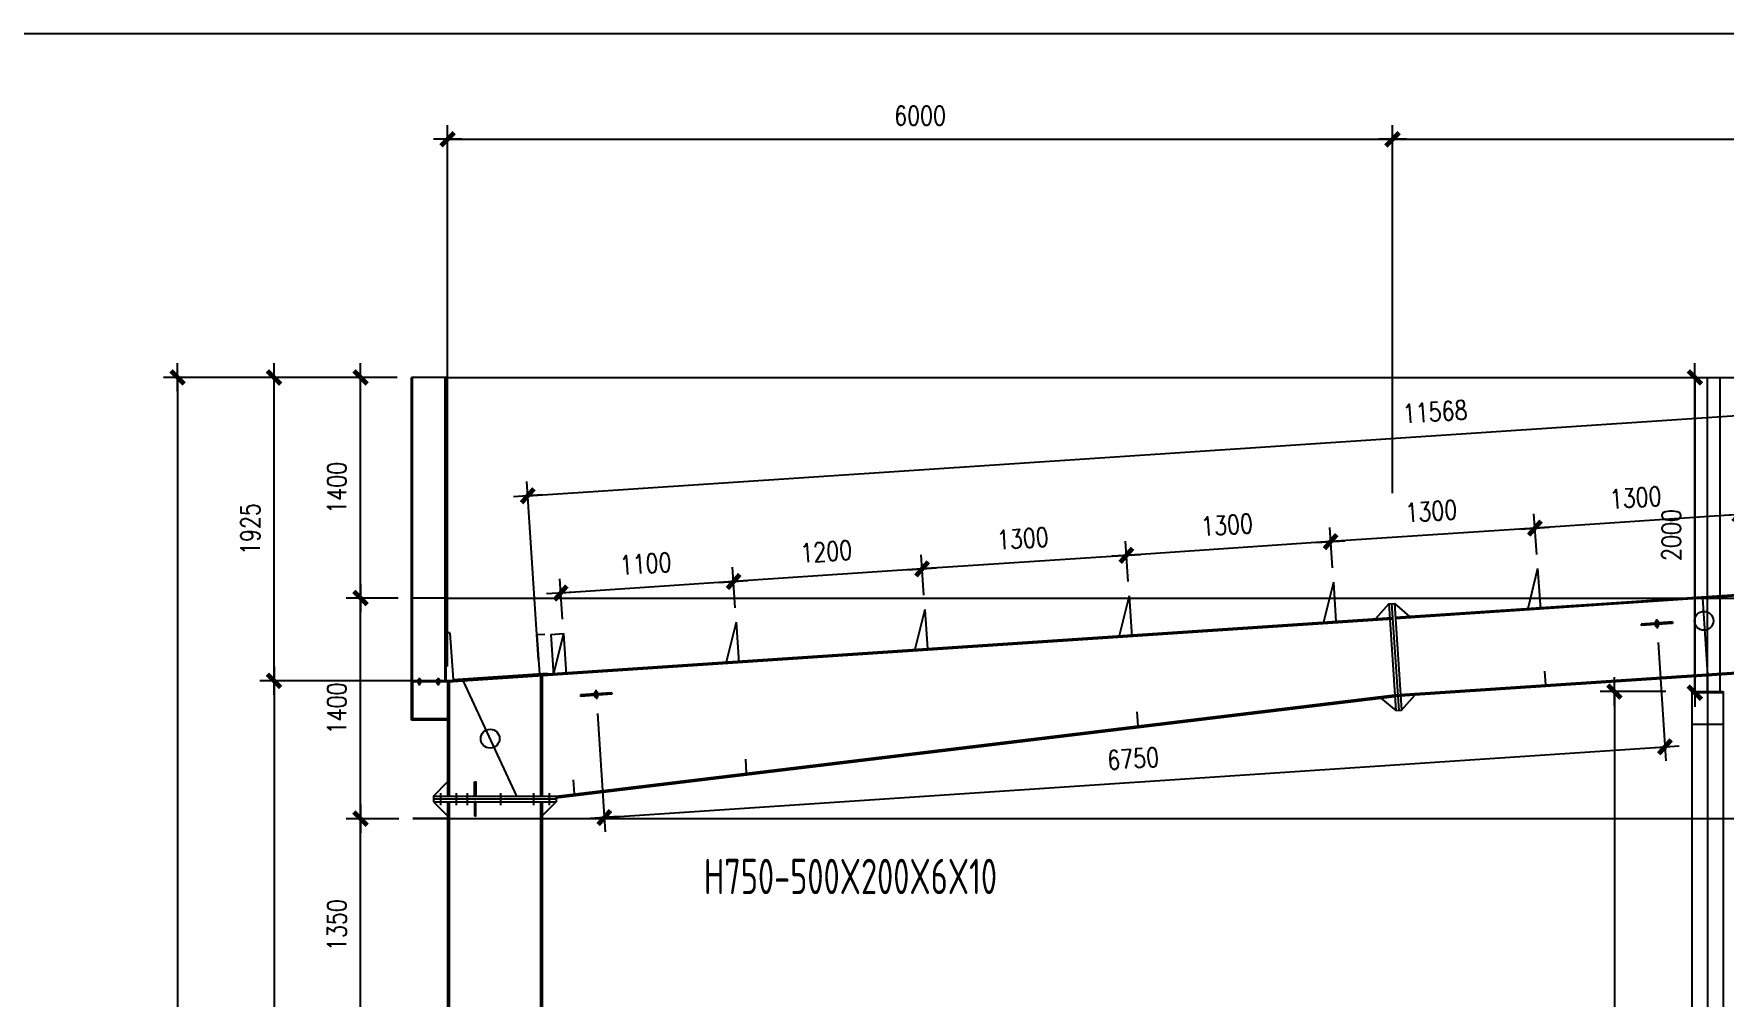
# Model space of a CAD drawing. Header units: millimetres. Extents: x 2451220 to 4527627, y -5186613 to -1639140.
# Drawn here: x 2483137 to 2493870, y -1645253 to -1639140 of the extents above; entities that cross this region are included whole.
import ezdxf

# ---------------------------------------------------------------- set-up
doc = ezdxf.new("R2010")
doc.units = ezdxf.units.MM
doc.header["$LTSCALE"] = 1000
doc.header["$PDMODE"] = 34
doc.styles.add('DIM_FONT', font='simplex.shx', dxfattribs={"width": 0.8, "bigfont": 'hztxt.shx'})
doc.styles.get("Standard").update_dxf_attribs({"font": 'txt', "bigfont": 'gbcbig.shx'})
doc.styles.add('TSSD_Label', font='Tssdeng.shx', dxfattribs={"width": 0.7, "bigfont": 'hztxt.shx'})
doc.dimstyles.get("Standard").update_dxf_attribs({"dimscale": 100, "dimtxt": 3.5, "dimasz": 1, "dimexe": 2.5, "dimexo": 3, "dimgap": 1.5, "dimtad": 1, "dimdec": 0, "dimzin": 0, "dimdsep": 46, "dimtxsty": 'Standard', "dimblk": 'ARCHTICK', "dimcen": 0.09, "dimadec": 0, "dimazin": 0, "dimtfac": 1, "dimtdec": 0, "dimtix": 1, "dimtmove": 2, "dimatfit": 3, "dimldrblk": 'ARCHTICK', "dimfxl": 1, "dimtolj": 1, "dimtzin": 0, "dimarcsym": 0})
doc.dimstyles.new('WGH(1)', dxfattribs={"dimscale": 1.2, "dimtxt": 100, "dimasz": 0.5, "dimexe": 75, "dimexo": 75, "dimgap": 75, "dimtad": 1, "dimdec": 0, "dimzin": 0, "dimdsep": 46, "dimtxsty": 'DIM_FONT', "dimblk1": '_DIMX', "dimblk2": '_DIMX', "dimsah": 1, "dimcen": 0.09, "dimclrd": 3, "dimclre": 3, "dimclrt": 7, "dimadec": 0, "dimazin": 0, "dimtfac": 1, "dimtdec": 0, "dimtix": 1, "dimtmove": 2, "dimatfit": 3, "dimldrblk": '_DIMX', "dimfxl": 1, "dimtolj": 1, "dimtzin": 0, "dimarcsym": 0})

# ---------------------------------------------------------------- blocks, each defined once
blk = doc.blocks.new('_DIMX')
blk.add_line((-150, 0), (150, 0))
at = {"const_width": 50}
blk.add_lwpolyline([(-70, -70), (70, 70)], dxfattribs=at)
blk = doc.blocks.new('*D2064')
at = {"color": 3, "lineweight": -2}
for p, q in [((2485584, -1643245), (2484572, -1643245)), ((2484662, -1643245), (2484662, -1653244)), ((2485674, -1653245), (2484572, -1653245))]:
    blk.add_line(p, q, dxfattribs=at)
at = {"layer": 'Defpoints', "color": 0}
for p in [(2485674, -1643245), (2484662, -1653245), (2485764, -1653245)]:
    blk.add_point(p, dxfattribs=at)
at = {"color": 3, "lineweight": -2, "xscale": 0.6, "yscale": 0.6, "zscale": 0.6}
for p, rotation in [((2484662, -1643245), 90), ((2484662, -1653245), 270)]:
    blk.add_blockref('_DIMX', p, dxfattribs=dict(at, rotation=rotation))
at = {"color": 7, "insert": (2484512, -1648245), "char_height": 120, "attachment_point": 5, "rotation": 90, "style": 'DIM_FONT'}
blk.add_mtext('\\A1;10000', dxfattribs=at)
blk = doc.blocks.new('*D451')
at = {"color": 3, "lineweight": -2}
for p, q in [((2485764, -1643155), (2485764, -1639719)), ((2491764, -1642055), (2491764, -1639719)), ((2485765, -1639809), (2491764, -1639809))]:
    blk.add_line(p, q, dxfattribs=at)
at = {"layer": 'Defpoints', "color": 0}
for p in [(2491764, -1639809), (2491764, -1642145), (2485764, -1643245)]:
    blk.add_point(p, dxfattribs=at)
at = {"color": 3, "lineweight": -2, "xscale": 0.6, "yscale": 0.6, "zscale": 0.6, "rotation": 180}
blk.add_blockref('_DIMX', (2485764, -1639809), dxfattribs=at)
at = {"color": 3, "lineweight": -2, "xscale": 0.6, "yscale": 0.6, "zscale": 0.6}
blk.add_blockref('_DIMX', (2491764, -1639809), dxfattribs=at)
at = {"color": 7, "insert": (2488764, -1639659), "char_height": 120, "attachment_point": 5, "style": 'DIM_FONT'}
blk.add_mtext('\\A1;6000', dxfattribs=at)
blk = doc.blocks.new('*D452')
at = {"color": 3, "lineweight": -2}
for p, q in [((2491764, -1642055), (2491764, -1639719)), ((2503764, -1641067), (2503764, -1639719)), ((2491765, -1639809), (2503764, -1639809))]:
    blk.add_line(p, q, dxfattribs=at)
at = {"layer": 'Defpoints', "color": 0}
for p in [(2503764, -1639809), (2503764, -1641157), (2491764, -1642145)]:
    blk.add_point(p, dxfattribs=at)
at = {"color": 3, "lineweight": -2, "xscale": 0.6, "yscale": 0.6, "zscale": 0.6, "rotation": 180}
blk.add_blockref('_DIMX', (2491764, -1639809), dxfattribs=at)
at = {"color": 3, "lineweight": -2, "xscale": 0.6, "yscale": 0.6, "zscale": 0.6}
blk.add_blockref('_DIMX', (2503764, -1639809), dxfattribs=at)
at = {"color": 7, "insert": (2497764, -1639659), "char_height": 120, "attachment_point": 5, "style": 'DIM_FONT'}
blk.add_mtext('\\A1;12000', dxfattribs=at)
blk = doc.blocks.new('*D2066')
at = {"color": 3, "lineweight": -2}
for p, q in [((2493499, -1643313), (2493083, -1643313)), ((2493173, -1643313), (2493173, -1653244)), ((2493674, -1653245), (2493083, -1653245))]:
    blk.add_line(p, q, dxfattribs=at)
at = {"layer": 'Defpoints', "color": 0}
for p in [(2493589, -1643313), (2493173, -1653245), (2493764, -1653245)]:
    blk.add_point(p, dxfattribs=at)
at = {"color": 3, "lineweight": -2, "xscale": 0.6, "yscale": 0.6, "zscale": 0.6}
for p, rotation in [((2493173, -1643313), 90), ((2493173, -1653245), 270)]:
    blk.add_blockref('_DIMX', p, dxfattribs=dict(at, rotation=rotation))
at = {"color": 7, "insert": (2493023, -1648279), "char_height": 120, "attachment_point": 5, "rotation": 90, "style": 'DIM_FONT'}
blk.add_mtext('\\A1;9932', dxfattribs=at)
blk = doc.blocks.new('*D2079')
at = {"color": 3, "lineweight": -2}
for p, q in [((2493977, -1642356), (2493960, -1642100)), ((2492680, -1642443), (2492662, -1642186)), ((2493965, -1642189), (2492669, -1642276))]:
    blk.add_line(p, q, dxfattribs=at)
at = {"layer": 'Defpoints', "color": 0}
for p in [(2492668, -1642276), (2492686, -1642533), (2493983, -1642446)]:
    blk.add_point(p, dxfattribs=at)
at = {"color": 3, "lineweight": -2, "xscale": 0.6, "yscale": 0.6, "zscale": 0.6}
for p, rotation in [((2493966, -1642189), 3.814074823641809), ((2492668, -1642276), 183.8140748236418)]:
    blk.add_blockref('_DIMX', p, dxfattribs=dict(at, rotation=rotation))
at = {"color": 7, "insert": (2493307, -1642083), "char_height": 120, "attachment_point": 5, "rotation": 3.8141, "style": 'DIM_FONT'}
blk.add_mtext('\\A1;1300', dxfattribs=at)
blk = doc.blocks.new('*D2080')
at = {"color": 3, "lineweight": -2}
for p, q in [((2492680, -1642443), (2492662, -1642186)), ((2491382, -1642529), (2491365, -1642272)), ((2492668, -1642276), (2491372, -1642362))]:
    blk.add_line(p, q, dxfattribs=at)
at = {"layer": 'Defpoints', "color": 0}
for p in [(2491371, -1642362), (2492686, -1642533), (2491388, -1642619)]:
    blk.add_point(p, dxfattribs=at)
at = {"color": 3, "lineweight": -2, "xscale": 0.6, "yscale": 0.6, "zscale": 0.6}
for p, rotation in [((2491371, -1642362), 183.8140748236418), ((2492668, -1642276), 3.814074823641809)]:
    blk.add_blockref('_DIMX', p, dxfattribs=dict(at, rotation=rotation))
at = {"color": 7, "insert": (2492010, -1642169), "char_height": 120, "attachment_point": 5, "rotation": 3.8141, "style": 'DIM_FONT'}
blk.add_mtext('\\A1;1300', dxfattribs=at)
blk = doc.blocks.new('*D2081')
at = {"color": 3, "lineweight": -2}
for p, q in [((2491382, -1642529), (2491365, -1642272)), ((2490085, -1642616), (2490068, -1642359)), ((2491371, -1642362), (2490075, -1642449))]:
    blk.add_line(p, q, dxfattribs=at)
at = {"layer": 'Defpoints', "color": 0}
for p in [(2490074, -1642449), (2491388, -1642619), (2490091, -1642706)]:
    blk.add_point(p, dxfattribs=at)
at = {"color": 3, "lineweight": -2, "xscale": 0.6, "yscale": 0.6, "zscale": 0.6}
for p, rotation in [((2491371, -1642362), 3.814074823641809), ((2490074, -1642449), 183.8140748236418)]:
    blk.add_blockref('_DIMX', p, dxfattribs=dict(at, rotation=rotation))
at = {"color": 7, "insert": (2490713, -1642256), "char_height": 120, "attachment_point": 5, "rotation": 3.8141, "style": 'DIM_FONT'}
blk.add_mtext('\\A1;1300', dxfattribs=at)
blk = doc.blocks.new('*D2082')
at = {"color": 3, "lineweight": -2}
for p, q in [((2490085, -1642616), (2490068, -1642359)), ((2488788, -1642702), (2488771, -1642445)), ((2490074, -1642449), (2488778, -1642535))]:
    blk.add_line(p, q, dxfattribs=at)
at = {"layer": 'Defpoints', "color": 0}
for p in [(2488777, -1642535), (2490091, -1642706), (2488794, -1642792)]:
    blk.add_point(p, dxfattribs=at)
at = {"color": 3, "lineweight": -2, "xscale": 0.6, "yscale": 0.6, "zscale": 0.6}
for p, rotation in [((2490074, -1642449), 3.814074823641809), ((2488777, -1642535), 183.8140748236418)]:
    blk.add_blockref('_DIMX', p, dxfattribs=dict(at, rotation=rotation))
at = {"color": 7, "insert": (2489416, -1642342), "char_height": 120, "attachment_point": 5, "rotation": 3.8141, "style": 'DIM_FONT'}
blk.add_mtext('\\A1;1300', dxfattribs=at)
blk = doc.blocks.new('*D2083')
at = {"color": 3, "lineweight": -2}
for p, q in [((2487591, -1642782), (2487574, -1642525)), ((2488788, -1642702), (2488771, -1642445)), ((2488776, -1642535), (2487580, -1642615))]:
    blk.add_line(p, q, dxfattribs=at)
at = {"layer": 'Defpoints', "color": 0}
for p in [(2487580, -1642615), (2488794, -1642792), (2487597, -1642872)]:
    blk.add_point(p, dxfattribs=at)
at = {"color": 3, "lineweight": -2, "xscale": 0.6, "yscale": 0.6, "zscale": 0.6}
for p, rotation in [((2488777, -1642535), 3.814074823641809), ((2487580, -1642615), 183.8140748236418)]:
    blk.add_blockref('_DIMX', p, dxfattribs=dict(at, rotation=rotation))
at = {"color": 7, "insert": (2488168, -1642425), "char_height": 120, "attachment_point": 5, "rotation": 3.8141, "style": 'DIM_FONT'}
blk.add_mtext('\\A1;1200', dxfattribs=at)
blk = doc.blocks.new('*D2084')
at = {"color": 3, "lineweight": -2}
for p, q in [((2487591, -1642782), (2487574, -1642525)), ((2486493, -1642855), (2486476, -1642598)), ((2487579, -1642615), (2486483, -1642688))]:
    blk.add_line(p, q, dxfattribs=at)
at = {"layer": 'Defpoints', "color": 0}
for p in [(2486482, -1642688), (2486499, -1642945), (2487597, -1642872)]:
    blk.add_point(p, dxfattribs=at)
at = {"color": 3, "lineweight": -2, "xscale": 0.6, "yscale": 0.6, "zscale": 0.6}
for p, rotation in [((2486482, -1642688), 183.8140748236418), ((2487580, -1642615), 3.814074823641809)]:
    blk.add_blockref('_DIMX', p, dxfattribs=dict(at, rotation=rotation))
at = {"color": 7, "insert": (2487021, -1642502), "char_height": 120, "attachment_point": 5, "rotation": 3.8141, "style": 'DIM_FONT'}
blk.add_mtext('\\A1;1100', dxfattribs=at)
blk = doc.blocks.new('*D2085')
at = {"color": 3, "lineweight": -2}
for p, q in [((2485444, -1641320), (2485121, -1641320)), ((2485211, -1642719), (2485211, -1641320)), ((2485450, -1642720), (2485121, -1642720))]:
    blk.add_line(p, q, dxfattribs=at)
at = {"layer": 'Defpoints', "color": 0}
for p in [(2485211, -1641320), (2485534, -1641320), (2485540, -1642720)]:
    blk.add_point(p, dxfattribs=at)
at = {"color": 3, "lineweight": -2, "xscale": 0.6, "yscale": 0.6, "zscale": 0.6}
for p, rotation in [((2485211, -1641320), 90), ((2485211, -1642720), 270)]:
    blk.add_blockref('_DIMX', p, dxfattribs=dict(at, rotation=rotation))
at = {"color": 7, "insert": (2485061, -1642020), "char_height": 120, "attachment_point": 5, "rotation": 90, "style": 'DIM_FONT'}
blk.add_mtext('\\A1;1400', dxfattribs=at)
blk = doc.blocks.new('*D2090')
at = {"color": 3, "lineweight": -2}
for p, q in [((2485454, -1644120), (2485121, -1644120)), ((2485211, -1645469), (2485211, -1644120)), ((2485454, -1645470), (2485121, -1645470))]:
    blk.add_line(p, q, dxfattribs=at)
at = {"layer": 'Defpoints', "color": 0}
for p in [(2485211, -1644120), (2485544, -1644120), (2485544, -1645470)]:
    blk.add_point(p, dxfattribs=at)
at = {"color": 3, "lineweight": -2, "xscale": 0.6, "yscale": 0.6, "zscale": 0.6}
for p, rotation in [((2485211, -1644120), 90), ((2485211, -1645470), 270)]:
    blk.add_blockref('_DIMX', p, dxfattribs=dict(at, rotation=rotation))
at = {"color": 7, "insert": (2485061, -1644795), "char_height": 120, "attachment_point": 5, "rotation": 90, "style": 'DIM_FONT'}
blk.add_mtext('\\A1;1350', dxfattribs=at)
blk = doc.blocks.new('*D460')
at = {"color": 3, "lineweight": -2}
for p, q in [((2485450, -1642720), (2485121, -1642720)), ((2485211, -1644119), (2485211, -1642720)), ((2485364, -1644120), (2485121, -1644120))]:
    blk.add_line(p, q, dxfattribs=at)
at = {"layer": 'Defpoints', "color": 0}
for p in [(2485211, -1642720), (2485540, -1642720), (2485454, -1644120)]:
    blk.add_point(p, dxfattribs=at)
at = {"color": 3, "lineweight": -2, "xscale": 0.6, "yscale": 0.6, "zscale": 0.6}
for p, rotation in [((2485211, -1642720), 90), ((2485211, -1644120), 270)]:
    blk.add_blockref('_DIMX', p, dxfattribs=dict(at, rotation=rotation))
at = {"color": 7, "insert": (2485061, -1643420), "char_height": 120, "attachment_point": 5, "rotation": 90, "style": 'DIM_FONT'}
blk.add_mtext('\\A1;1400', dxfattribs=at)
blk = doc.blocks.new('*D461')
at = {"color": 3, "lineweight": -2}
for p, q in [((2485193, -1641320), (2484572, -1641320)), ((2484662, -1643244), (2484662, -1641320)), ((2485121, -1643245), (2484572, -1643245))]:
    blk.add_line(p, q, dxfattribs=at)
at = {"layer": 'Defpoints', "color": 0}
for p in [(2484662, -1641320), (2485283, -1641320), (2485211, -1643245)]:
    blk.add_point(p, dxfattribs=at)
at = {"color": 3, "lineweight": -2, "xscale": 0.6, "yscale": 0.6, "zscale": 0.6}
for p, rotation in [((2484662, -1641320), 90), ((2484662, -1643245), 270)]:
    blk.add_blockref('_DIMX', p, dxfattribs=dict(at, rotation=rotation))
at = {"color": 7, "insert": (2484512, -1642282), "char_height": 120, "attachment_point": 5, "rotation": 90, "style": 'DIM_FONT'}
blk.add_mtext('\\A1;1925', dxfattribs=at)
blk = doc.blocks.new('*D462')
at = {"color": 3, "lineweight": -2}
for p, q in [((2484792, -1641320), (2483960, -1641320)), ((2484050, -1641320), (2484050, -1653244)), ((2484792, -1653245), (2483960, -1653245))]:
    blk.add_line(p, q, dxfattribs=at)
at = {"layer": 'Defpoints', "color": 0}
for p in [(2484882, -1641320), (2484050, -1653245), (2484882, -1653245)]:
    blk.add_point(p, dxfattribs=at)
at = {"color": 3, "lineweight": -2, "xscale": 0.6, "yscale": 0.6, "zscale": 0.6}
for p, rotation in [((2484050, -1641320), 90), ((2484050, -1653245), 270)]:
    blk.add_blockref('_DIMX', p, dxfattribs=dict(at, rotation=rotation))
at = {"color": 7, "insert": (2483900, -1647282), "char_height": 120, "attachment_point": 5, "rotation": 90, "style": 'DIM_FONT'}
blk.add_mtext('\\A1;11925', dxfattribs=at)
blk = doc.blocks.new('*D2094')
at = {"color": 3, "lineweight": -2}
for p, q in [((2493450, -1643003), (2493500, -1643754)), ((2486715, -1643452), (2486765, -1644203)), ((2486760, -1644113), (2493494, -1643664))]:
    blk.add_line(p, q, dxfattribs=at)
at = {"layer": 'Defpoints', "color": 0}
for p in [(2493444, -1642913), (2486709, -1643362), (2493494, -1643664)]:
    blk.add_point(p, dxfattribs=at)
at = {"color": 3, "lineweight": -2, "xscale": 0.6, "yscale": 0.6, "zscale": 0.6}
for p, rotation in [((2493494, -1643664), 3.814074834316648), ((2486759, -1644113), 183.8140748343166)]:
    blk.add_blockref('_DIMX', p, dxfattribs=dict(at, rotation=rotation))
at = {"color": 7, "insert": (2490117, -1643739), "char_height": 120, "attachment_point": 5, "rotation": 3.8141, "style": 'DIM_FONT'}
blk.add_mtext('\\A1;6750', dxfattribs=at)
blk = doc.blocks.new('*D2104')
at = {"color": 3, "lineweight": -2}
blk.add_line((2493684, -1641320), (2493684, -1643319), dxfattribs=at)
at = {"layer": 'Defpoints', "color": 0}
for p in [(2493684, -1641320), (2493684, -1643320), (2493684, -1643320)]:
    blk.add_point(p, dxfattribs=at)
at = {"color": 3, "lineweight": -2, "xscale": 0.6, "yscale": 0.6, "zscale": 0.6}
for p, rotation in [((2493684, -1641320), 90), ((2493684, -1643320), 270)]:
    blk.add_blockref('_DIMX', p, dxfattribs=dict(at, rotation=rotation))
at = {"color": 7, "insert": (2493534, -1642320), "char_height": 120, "attachment_point": 5, "rotation": 90, "style": 'DIM_FONT'}
blk.add_mtext('\\A1;2000', dxfattribs=at)
blk = doc.blocks.new('*D1505')
at = {"color": 3, "lineweight": -2}
for p, q in [((2497885, -1642347), (2497809, -1641214)), ((2486273, -1642071), (2497815, -1641304)), ((2486342, -1643113), (2486267, -1641981))]:
    blk.add_line(p, q, dxfattribs=at)
at = {"layer": 'Defpoints', "color": 0}
for p in [(2497815, -1641304), (2497891, -1642436), (2486348, -1643203)]:
    blk.add_point(p, dxfattribs=at)
at = {"color": 3, "lineweight": -2, "xscale": 0.6, "yscale": 0.6, "zscale": 0.6}
for p, rotation in [((2497815, -1641304), 3.800935589464043), ((2486273, -1642071), 183.800935589464)]:
    blk.add_blockref('_DIMX', p, dxfattribs=dict(at, rotation=rotation))
at = {"color": 7, "insert": (2492034, -1641538), "char_height": 120, "attachment_point": 5, "rotation": 3.8009, "style": 'DIM_FONT'}
blk.add_mtext('\\A1;11568', dxfattribs=at)

msp = doc.modelspace()

# ---------------------------------------------------------------- linework, layer by layer
for p, q in [((2485754.3, -1641319.7), (2485534.3, -1641319.7)), ((2485534.3, -1643244.7), (2485534.3, -1641319.7)), ((2485540.3, -1643244.7), (2485540.3, -1641319.7)), ((2485748.3, -1643244.7), (2485748.3, -1641319.7)), ((2485754.3, -1643244.7), (2485754.3, -1641319.7)), ((2485754.3, -1641319.7), (2512162.5, -1641319.7)), ((2503764.3, -1642044.7), (2491782.3, -1642843.5)), ((2503764.8, -1642052.7), (2491782.8, -1642851.5)), ((2492685.6, -1642532.8), (2492622.4, -1642787.5)), ((2492685.6, -1642532.8), (2492702.7, -1642790.2)), ((2491388.4, -1642619.2), (2491325.2, -1642874)), ((2491388.4, -1642619.2), (2491405.1, -1642868.7)), ((2503815, -1642534.4), (2491779.1, -1643336.8)), ((2503815.5, -1642542.4), (2491779.6, -1643344.8)), ((2485748.3, -1642719.7), (2485540.3, -1642719.7)), ((2485748.3, -1642719.7), (2511006.7, -1642719.7)), ((2490091.3, -1642705.7), (2490028.1, -1642960.5)), ((2490091.3, -1642705.7), (2490108.6, -1642965.1)), ((2493732.1, -1642721.6), (2493764.3, -1643204.5)), ((2491764.3, -1642844.7), (2485764.3, -1643244.7)), ((2491765, -1642854.7), (2485765, -1643254.7)), ((2488794.2, -1642792.2), (2488731, -1643047)), ((2488794.2, -1642792.2), (2488810.8, -1643041.6)), ((2491740.4, -1642756.1), (2491656.6, -1642851.9)), ((2491740.4, -1642756.1), (2491776.3, -1642753.7)), ((2491740.4, -1642756.1), (2491785.6, -1643434.6)), ((2491746.4, -1642845.9), (2491764.3, -1642844.7)), ((2491758.3, -1642754.9), (2491803.6, -1643433.4)), ((2491776.3, -1642753.7), (2491821.5, -1643432.2)), ((2491776.3, -1642753.7), (2491872.1, -1642837.6)), ((2493440.2, -1642853.3), (2493444.2, -1642913.1)), ((2486419.5, -1642950.5), (2486499.3, -1642945.2)), ((2486419.5, -1642950.5), (2486436.8, -1643209.9)), ((2486499.3, -1642945.2), (2486436.1, -1643199.9)), ((2486499.3, -1642945.2), (2486516.6, -1643204.6)), ((2487596.9, -1642872), (2487533.7, -1643126.8)), ((2487596.9, -1642872), (2487614.1, -1643131.4)), ((2493342.1, -1642884.9), (2493342.8, -1642894.8)), ((2485764.3, -1643244.7), (2485534.3, -1643244.7)), ((2485534.3, -1643494.7), (2485534.3, -1643244.7)), ((2485764.3, -1643252.7), (2485534.3, -1643252.7)), ((2485542.3, -1643486.7), (2485542.3, -1643252.7)), ((2485584.3, -1643225.8), (2485584.3, -1643274.2)), ((2485704.3, -1643225.8), (2485704.3, -1643274.2)), ((2485764.3, -1643244.7), (2485764.3, -1643976.7)), ((2485774.3, -1643244.7), (2485774.3, -1643976.7)), ((2486204.3, -1643976.7), (2485864.3, -1643248.1)), ((2486354.3, -1643214.8), (2486354.3, -1643976.7)), ((2486364.3, -1643214.8), (2486364.3, -1643976.7)), ((2492728.9, -1643183.3), (2492734.9, -1643273.1)), ((2493764.3, -1643204.5), (2493764.3, -1653244.7)), ((2486454.3, -1643976.7), (2491778.4, -1643334.9)), ((2486454.3, -1643986.7), (2491779.6, -1643344.8)), ((2486607.1, -1643333.9), (2486607.7, -1643343.9)), ((2486705.2, -1643302.3), (2486709.2, -1643362.1)), ((2486705.2, -1643302.3), (2486709.2, -1643362.1)), ((2491690.1, -1643355.6), (2491785.6, -1643434.6)), ((2491821.5, -1643432.2), (2491905.3, -1643336.4)), ((2493664.3, -1643312.5), (2493664.3, -1653244.7)), ((2493664.3, -1643312.5), (2493864.3, -1643312.5)), ((2493664.3, -1643319.5), (2493864.3, -1643319.5)), ((2493864.3, -1643312.5), (2493864.3, -1653244.7)), ((2485764.3, -1643486.7), (2485534.3, -1643486.7)), ((2485764.3, -1643494.7), (2485534.3, -1643494.7)), ((2490140.4, -1643441.7), (2490146.4, -1643531.6)), ((2491785.6, -1643434.6), (2491821.5, -1643432.2)), ((2493664.3, -1643519.5), (2493864.3, -1643519.5)), ((2487654.8, -1643741.4), (2487660.8, -1643831.3)), ((2485674.3, -1643976.7), (2485764.3, -1643886.7)), ((2485934.3, -1643976.7), (2485934.3, -1643886.7)), ((2485934.3, -1643886.7), (2485944.3, -1643886.7)), ((2485944.3, -1643976.7), (2485944.3, -1643886.7)), ((2486561.2, -1643873.2), (2486567.2, -1643963.1)), ((2485674.3, -1644012.7), (2485764.3, -1644102.7)), ((2485764.3, -1644012.7), (2485764.3, -1653244.7)), ((2485774.3, -1644012.7), (2485774.3, -1653244.7)), ((2486354.3, -1644012.7), (2486354.3, -1653244.7)), ((2486364.3, -1644012.7), (2486364.3, -1653244.7)), ((2486454.3, -1644012.7), (2486364.3, -1644102.7)), ((2485764.3, -1644119.7), (2485544.3, -1644119.7)), ((2485544.3, -1644119.7), (2512202.6, -1644119.7))]:
    msp.add_line(p, q)
at = {"color": 2}
for p, q in [((2493684.3, -1643319.5), (2493684.3, -1641319.7)), ((2493764.3, -1643319.5), (2493764.3, -1641319.7)), ((2493844.3, -1643319.5), (2493844.3, -1641319.7)), ((2485779.3, -1642940.4), (2485754.3, -1642940.1)), ((2485779.3, -1642940.4), (2485799.3, -1643239.7)), ((2486381.3, -1642950.4), (2486331.4, -1642953.7)), ((2486331.4, -1642953.7), (2486348, -1643203.2)), ((2493541.7, -1642871.6), (2493342.1, -1642884.9)), ((2493542, -1642876.6), (2493342.4, -1642889.9)), ((2493542.3, -1642881.5), (2493342.8, -1642894.8)), ((2493541.7, -1642871.6), (2493542.3, -1642881.5)), ((2486397.9, -1643199.8), (2485799.3, -1643239.7)), ((2486806.6, -1643320.6), (2486607.1, -1643333.9)), ((2486807, -1643325.6), (2486607.4, -1643338.9)), ((2486807.3, -1643330.5), (2486607.7, -1643343.9)), ((2486806.6, -1643320.6), (2486807.3, -1643330.5)), ((2485674.3, -1643976.7), (2485674.3, -1644012.7)), ((2485674.3, -1643976.7), (2486454.3, -1643976.7)), ((2485674.3, -1643994.7), (2486454.3, -1643994.7)), ((2485674.3, -1644012.7), (2486454.3, -1644012.7)), ((2485719.3, -1643957.4), (2485719.3, -1644033.6)), ((2485819.3, -1643957.4), (2485819.3, -1644033.6)), ((2485889.3, -1643957.4), (2485889.3, -1644033.6)), ((2486099.3, -1643957.4), (2486099.3, -1644033.6)), ((2486309.3, -1643957.4), (2486309.3, -1644033.6)), ((2486409.3, -1643957.4), (2486409.3, -1644033.6)), ((2486454.3, -1643976.7), (2486454.3, -1644012.7))]:
    msp.add_line(p, q, dxfattribs=at)
for points in [[(2795208.2, -1639139.6), (2451219.9, -1639139.6), (2451219.9, -1835785.1), (2795208.2, -1835785.1)], [(2485578.8, -1643234.4), (2485590.3, -1643234.4), (2485590.3, -1643264.8), (2485578.8, -1643264.8)], [(2485698.8, -1643234.4), (2485710.3, -1643234.4), (2485710.3, -1643264.8), (2485698.8, -1643264.8)], [(2485934.3, -1643886.7), (2485944.3, -1643886.7), (2485944.3, -1643976.7), (2485934.3, -1643976.7)], [(2485934.3, -1644102.7), (2485944.3, -1644102.7), (2485944.3, -1644012.7), (2485934.3, -1644012.7)]]:
    msp.add_lwpolyline(points, close=True)
for points in [[(2493431.3, -1642868.9), (2493433.2, -1642898.8), (2493453.2, -1642897.5), (2493451.2, -1642867.6), (2493431.3, -1642868.9)], [(2486696.2, -1643317.9), (2486698.2, -1643347.8), (2486718.2, -1643346.5), (2486716.2, -1643316.6), (2486696.2, -1643317.9)]]:
    msp.add_lwpolyline(points, dxfattribs=at)
for centre in [(2493741.4, -1642864.3), (2486034.3, -1643612.4)]:
    msp.add_circle(centre, 60)

# ---------------------------------------------------------------- texts
at = {"color": 0, "style": 'TSSD_Label', "width": 0.7}
msp.add_text('H750-500X200X6X10', height=224.347, dxfattribs=at).set_placement((2487391.3, -1644598.9))

# ---------------------------------------------------------------- dimensions: what is measured, and where the dimension line sits
for base, p1, p2, picture, middle in [((2491764.3, -1639809.1), (2485764.3, -1643244.7), (2491764.3, -1642144.8), '*D451', (2488764.3, -1639659.1)), ((2503764.3, -1639809.1), (2491764.3, -1642144.8), (2503764.3, -1641156.8), '*D452', (2497764.3, -1639659.1))]:
    dim = msp.add_linear_dim(base=base, p1=p1, p2=p2, dimstyle='WGH(1)')
    dim.commit()
    dim.dimension.update_dxf_attribs({"geometry": picture, "text_midpoint": middle})
for base, p1, p2, angle, picture, middle in [((2484050, -1653244.7), (2484882.3, -1641319.7), (2484882.3, -1653244.7), 90, '*D462', (2483900, -1647282.2)), ((2484661.8, -1641319.7), (2485211.3, -1643244.7), (2485282.8, -1641319.7), 90, '*D461', (2484511.8, -1642282.2)), ((2485211.3, -1641319.7), (2485540.3, -1642719.7), (2485534.3, -1641319.7), 90, '*D2085', (2485061.3, -1642019.7)), ((2492668.4, -1642275.8), (2493982.7, -1642446.3), (2492685.6, -1642532.8), 3.81407, '*D2079', (2493307, -1642082.9)), ((2491371.3, -1642362.3), (2492685.6, -1642532.8), (2491388.4, -1642619.2), 3.81407, '*D2080', (2492009.9, -1642169.4)), ((2490074.2, -1642448.7), (2491388.4, -1642619.2), (2490091.3, -1642705.7), 3.81407, '*D2081', (2490712.8, -1642255.8)), ((2488777.1, -1642535.2), (2490091.3, -1642705.7), (2488794.2, -1642792.2), 3.81407, '*D2082', (2489415.6, -1642342.3)), ((2486482.2, -1642688.2), (2487596.9, -1642872), (2486499.3, -1642945.2), 3.81407, '*D2084', (2487021, -1642502)), ((2487579.7, -1642615), (2488794.2, -1642792.2), (2487596.9, -1642872), 3.81407, '*D2083', (2488168.4, -1642425.5)), ((2485211.3, -1642719.7), (2485454.3, -1644119.7), (2485540.3, -1642719.7), 90, '*D460', (2485061.3, -1643419.7)), ((2485211.3, -1644119.7), (2485544.3, -1645469.7), (2485544.3, -1644119.7), 90, '*D2090', (2485061.3, -1644794.7))]:
    dim = msp.add_linear_dim(base=base, p1=p1, p2=p2, angle=angle, dimstyle='Standard', override={"dimscale": 1.2, "dimtxt": 100, "dimasz": 0.5, "dimexe": 75, "dimexo": 75, "dimgap": 75, "dimtxsty": 'DIM_FONT', "dimblk1": '_DIMX', "dimblk2": '_DIMX', "dimsah": 1, "dimclrd": 3, "dimclre": 3, "dimclrt": 7, "dimldrblk": '_DIMX'})
    dim.commit()
    dim.dimension.update_dxf_attribs({"geometry": picture, "text_midpoint": middle})
dim = msp.add_aligned_dim(p1=(2486348, -1643203.2), p2=(2497890.7, -1642436.3), distance=1135, dimstyle='WGH(1)')
dim.commit()
dim.dimension.update_dxf_attribs({"geometry": '*D1505', "text_midpoint": (2492034.2, -1641537.6)})
for base, p1, p2, picture, middle in [((2493684.3, -1643319.5), (2493684.3, -1641319.7), (2493684.3, -1643319.5), '*D2104', (2493534.3, -1642319.6)), ((2484661.8, -1653244.7), (2485674.3, -1643244.7), (2485764.3, -1653244.7), '*D2064', (2484511.8, -1648244.7)), ((2493172.5, -1653244.7), (2493589.3, -1643312.5), (2493764.3, -1653244.7), '*D2066', (2493022.5, -1648278.6))]:
    dim = msp.add_linear_dim(base=base, p1=p1, p2=p2, angle=90, dimstyle='WGH(1)')
    dim.commit()
    dim.dimension.update_dxf_attribs({"geometry": picture, "text_midpoint": middle})
dim = msp.add_aligned_dim(p1=(2486709.2, -1643362.1), p2=(2493444.2, -1642913.1), distance=-752.8, dimstyle='Standard', override={"dimscale": 1.2, "dimtxt": 100, "dimasz": 0.5, "dimexe": 75, "dimexo": 75, "dimgap": 75, "dimtxsty": 'DIM_FONT', "dimblk1": '_DIMX', "dimblk2": '_DIMX', "dimsah": 1, "dimclrd": 3, "dimclre": 3, "dimclrt": 7, "dimldrblk": '_DIMX'})
dim.commit()
dim.dimension.update_dxf_attribs({"geometry": '*D2094', "text_midpoint": (2490116.8, -1643739.1)})

doc.saveas('drawing.dxf')
